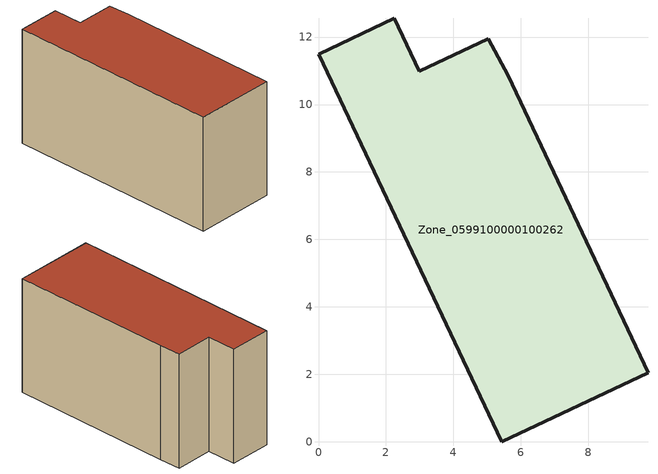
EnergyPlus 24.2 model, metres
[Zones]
Zone_0599100000100262
 floor ground (C_G): 2.99,10.99 5.03,11.95 5.62,10.85 9.77,2.05 5.43,0 0,11.5 2.25,12.56 z0
 wall outside (C_F): 5.03,11.95 2.99,10.99 2.25,12.56 0,11.5 5.43,0 9.77,2.05 5.62,10.85 5.03,11.95 z0:6.86
 roof outside (C_R): 5.43,0 9.77,2.05 5.62,10.85 5.03,11.95 2.99,10.99 2.25,12.56 0,11.5 z6.86
[BUILDING]
Pand.0599100000100262: North Axis=0; Terrain=City; Loads Convergence Tolerance Value=0.04; Temperature Convergence Tolerance Value=0.4; Solar Distribution=FullExterior; Maximum Number of Warmup Days=25; Minimum Number of Warmup Days=1
[Site:Location]
Rotterdam.The.Hague.AP_ZH_NLD Design_Conditions: Latitude=51.96; Longitude=4.45; Time Zone=1; Elevation=-4.5
[SITE:GROUNDTEMPERATURE:BUILDINGSURFACE]
18, 18, 18, 18, 18, 18, 18, 18, 18, 18, 18, 18
[MATERIAL] Thermal Absorptance=0.9; Solar Absorptance=0.7; Visible Absorptance=0.7
Name | Roughness | Thickness | Conductivity | Density | Specific Heat
G.TI.1975-1991 | MediumSmooth | 0.15 | 0.288461 | 540 | 1210
F.TI.1975-1991 | Rough | 0.3 | 0.230769 | 1920 | 840
R.TI.1975-1991 | MediumRough | 0.2 | 0.153846 | 1500 | 1000
[CONSTRUCTION]
C_G: G.TI.1975-1991
C_F: F.TI.1975-1991
C_R: R.TI.1975-1991
[ZONE]
Zone_0599100000100262: Type=1; Multiplier=1; Ceiling Height=Autocalculate; Volume=Autocalculate; Floor Area=autocalculate; Part of Total Floor Area=Yes
[ZONEINFILTRATION:DESIGNFLOWRATE]
Infil_Zone_0599100000100262: Zone or ZoneList or Space or SpaceList=Zone_0599100000100262; Schedule=AlwaysOn; Design Flow Rate Calculation Method=Flow/Area; Flow Rate per Floor Area=0.003; Constant Term Coefficient=1; Temperature Term Coefficient=0; Velocity Term Coefficient=0; Velocity Squared Term Coefficient=0
[HVACTEMPLATE:ZONE:IDEALLOADSAIRSYSTEM]
Zone_0599100000100262: Maximum Heating Supply Air Temperature=50; Minimum Cooling Supply Air Temperature=13; Maximum Heating Supply Air Humidity Ratio=0.0156; Minimum Cooling Supply Air Humidity Ratio=0.0077; Heating Limit=NoLimit; Cooling Limit=NoLimit; Dehumidification Control Type=ConstantSensibleHeatRatio; Cooling Sensible Heat Ratio=0.7; Dehumidification Setpoint=60; Humidification Control Type=None; Humidification Setpoint=30; Outdoor Air Method=None; Outdoor Air Flow Rate per Person=0.00944; Outdoor Air Flow Rate per Zone Floor Area=0; Outdoor Air Flow Rate per Zone=0; Demand Controlled Ventilation Type=None; Outdoor Air Economizer Type=NoEconomizer; Heat Recovery Type=None; Sensible Heat Recovery Effectiveness=0.7; Latent Heat Recovery Effectiveness=0.65
[ZONECONTROL:THERMOSTAT]
ThermostatControl_Zone_0599100000100262: Zone or ZoneList=Zone_0599100000100262; Control Type Schedule=DualSetpointControlType; Control 1=Thermostat_Zone_0599100000100262; Temperature Difference Between Cutout And Setpoint=0
[THERMOSTATSETPOINT:DUALSETPOINT]
Thermostat_Zone_0599100000100262: Heating Setpoint Temperature Schedule=HeatingSetpoint_Zone_0599100000100262; Cooling Setpoint Temperature Schedule=CoolingSetpoint_Zone_0599100000100262
[SCHEDULE:COMPACT]
HeatingSetpoint_Zone_0599100000100262: Through: 12/31, For: AllDays, Until: 24:00, 21
CoolingSetpoint_Zone_0599100000100262: Through: 12/31, For: AllDays, Until: 24:00, 24
DualSetpointControlType: Through: 12/31, For: AllDays, Until: 24:00, 4
AlwaysOn: Through: 12/31, For: AllDays, Until: 24:00, 1
